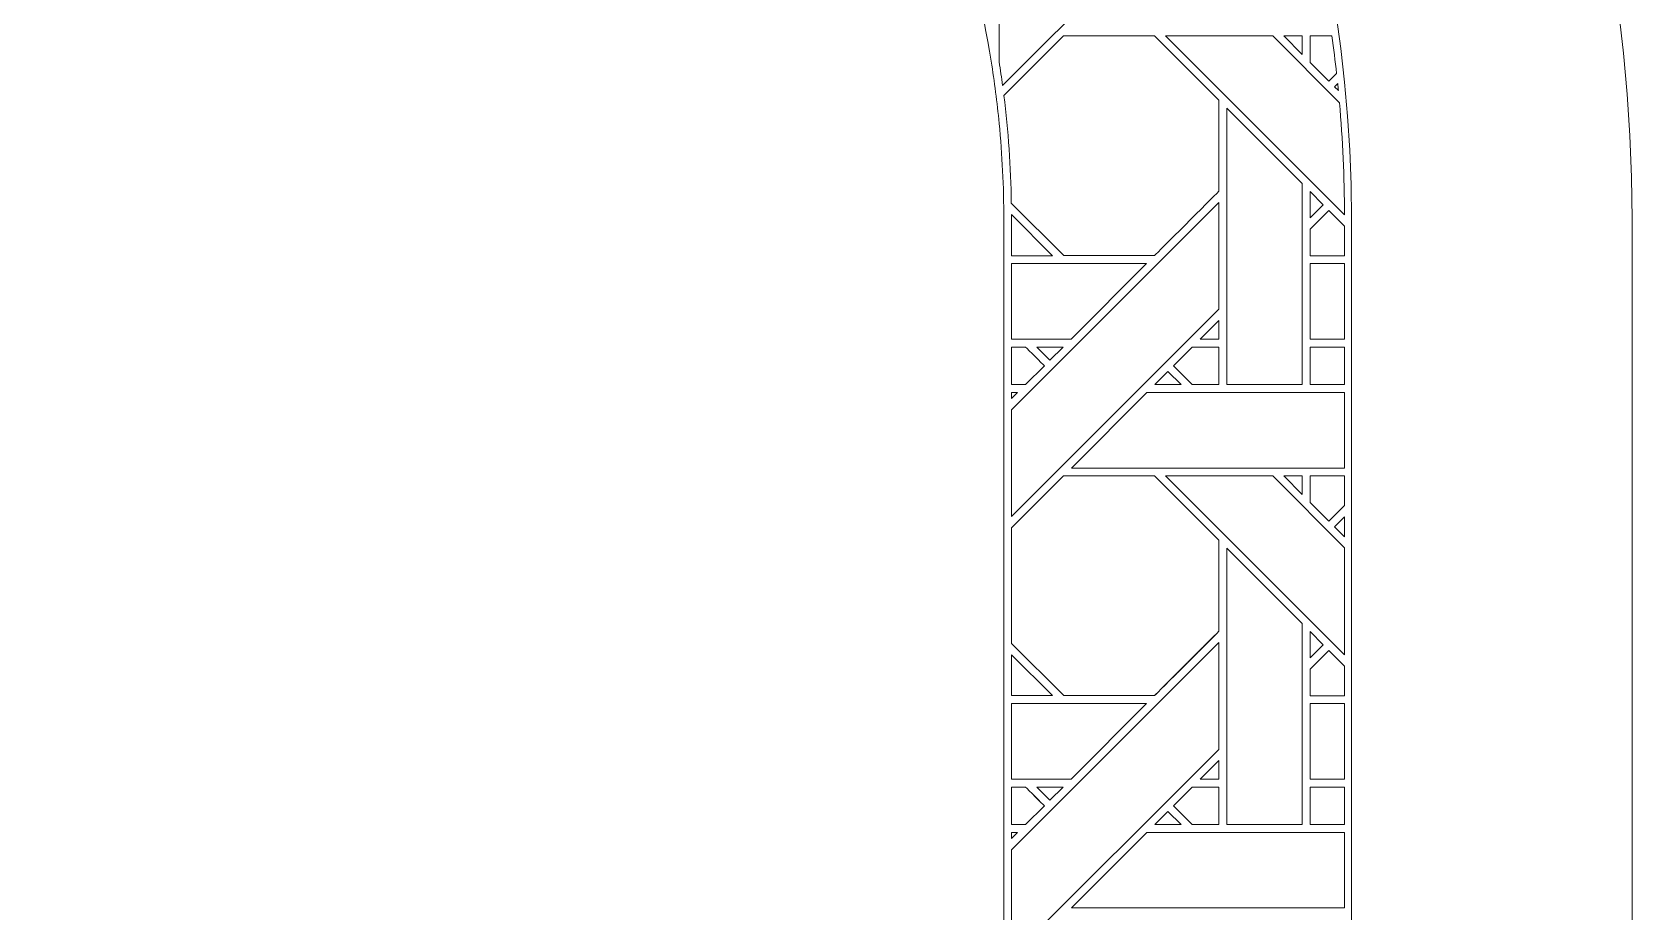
# Model space of a CAD drawing. Header units: inches. Extents: x 8.9 to 15.9, y 4.1 to 14.1.
# Drawn here: x 12.432 to 15.883, y 9.101 to 10.998 of the extents above; entities that cross this region are included whole.
import ezdxf

# ---------------------------------------------------------------- set-up
doc = ezdxf.new("R2010")
doc.units = ezdxf.units.IN
doc.header["$MEASUREMENT"] = 0
doc.layers.add('Design', color=7, linetype='Continuous', lineweight=0)

msp = doc.modelspace()

# ---------------------------------------------------------------- linework, layer by layer
at = {"layer": 'Design'}
for points, knots in [([(12.3829, 14.0948), (10.4499, 14.0948), (8.8829, 12.5278), (8.8829, 10.5948), (8.8829, 10.5948), (8.8829, 4.0948), (8.8829, 4.0948), (8.8829, 4.0948), (15.8829, 4.0948), (15.8829, 4.0948), (15.8829, 4.0948), (15.8829, 10.5948), (15.8829, 10.5948), (15.8829, 12.5278), (14.3159, 14.0948), (12.3829, 14.0948)], [0, 0, 0, 0, 1, 1, 1, 2, 2, 2, 3, 3, 3, 4, 4, 4, 5, 5, 5, 5]), ([(12.3829, 13.4898), (10.7865, 13.4898), (9.4879, 12.1911), (9.4879, 10.5948), (9.4879, 10.5948), (9.4879, 4.6998), (9.4879, 4.6998), (9.4879, 4.6998), (15.2779, 4.6998), (15.2779, 4.6998), (15.2779, 4.6998), (15.2779, 10.5948), (15.2779, 10.5948), (15.2779, 12.1911), (13.9792, 13.4898), (12.3829, 13.4898)], [0, 0, 0, 0, 1, 1, 1, 2, 2, 2, 3, 3, 3, 4, 4, 4, 5, 5, 5, 5]), ([(14.5279, 10.1668), (14.5279, 10.1668), (14.5279, 5.4498), (14.5279, 5.4498), (14.5279, 5.4498), (10.2379, 5.4498), (10.2379, 5.4498), (10.2379, 5.4498), (10.2383, 10.6261), (10.2383, 10.6289), (10.2392, 10.687), (10.2424, 10.7445), (10.2478, 10.8014), (10.25, 10.8237), (10.2524, 10.8459), (10.2552, 10.868), (10.2604, 10.909), (10.2669, 10.9495), (10.2745, 10.9898), (10.2745, 10.9898), (10.2777, 11.0069), (10.2777, 11.0069), (10.2885, 11.062), (10.3013, 11.1163), (10.3162, 11.1697), (10.3162, 11.1697), (10.321, 11.1869), (10.321, 11.1869), (10.3497, 11.2867), (10.3855, 11.3837), (10.4278, 11.477), (10.4278, 11.477), (10.4473, 11.5188), (10.4524, 11.5293), (10.4622, 11.5494), (10.4723, 11.5693), (10.4827, 11.5891), (10.5091, 11.6392), (10.5373, 11.6882), (10.5674, 11.7359), (10.5705, 11.7407), (10.5766, 11.7505), (10.5766, 11.7505), (10.6194, 11.8172), (10.6659, 11.8813), (10.7156, 11.9427), (10.7156, 11.9427), (10.7229, 11.9518), (10.7229, 11.9518), (10.908, 12.1777), (11.1381, 12.3653), (11.3995, 12.5007), (11.3995, 12.5007), (11.4455, 12.5238), (11.4455, 12.5238), (11.5132, 12.5569), (11.583, 12.5865), (11.6545, 12.6124), (11.6545, 12.6124), (11.6717, 12.6184), (11.6717, 12.6184), (11.8255, 12.6726), (11.9872, 12.7098), (12.1547, 12.7276), (12.1573, 12.7279), (12.1625, 12.7285), (12.1625, 12.7285), (12.2349, 12.7359), (12.3085, 12.7398), (12.3829, 12.7398), (12.3919, 12.7398), (12.4302, 12.7392), (12.4403, 12.739), (12.754, 12.7307), (13.0511, 12.6547), (13.3176, 12.5251), (13.3338, 12.5173), (13.3498, 12.5092), (13.3658, 12.5009), (13.418, 12.4739), (13.469, 12.4447), (13.5186, 12.4136), (13.5186, 12.4136), (13.5458, 12.3963), (13.5458, 12.3963), (13.6142, 12.352), (13.6801, 12.3039), (13.7429, 12.2523), (13.7429, 12.2523), (13.7561, 12.2412), (13.7561, 12.2412), (13.8005, 12.2041), (13.8434, 12.1652), (13.8847, 12.1246), (13.8847, 12.1246), (13.891, 12.1185), (13.891, 12.1185), (13.9433, 12.0668), (13.9929, 12.0124), (14.0396, 11.9557), (14.0396, 11.9557), (14.0535, 11.9385), (14.0535, 11.9385), (14.1434, 11.8269), (14.2225, 11.7061), (14.289, 11.5777), (14.289, 11.5777), (14.3054, 11.5455), (14.3133, 11.5293), (14.3158, 11.5242), (14.3508, 11.4476), (14.3508, 11.4476), (14.374, 11.3944), (14.3951, 11.3402), (14.4139, 11.2849), (14.4139, 11.2849), (14.4196, 11.2676), (14.4196, 11.2676), (14.4552, 11.1604), (14.4824, 11.0494), (14.5007, 10.9354), (14.5078, 10.8912), (14.5135, 10.8465), (14.5179, 10.8014), (14.5244, 10.7334), (14.5279, 10.6645), (14.5279, 10.5948), (14.5279, 10.5948), (14.5279, 10.1668), (14.5279, 10.1668)], [0, 0, 0, 0, 1, 1, 1, 2, 2, 2, 3, 3, 3, 4, 4, 4, 5, 5, 5, 6, 6, 6, 7, 7, 7, 8, 8, 8, 9, 9, 9, 10, 10, 10, 11, 11, 11, 12, 12, 12, 13, 13, 13, 14, 14, 14, 15, 15, 15, 16, 16, 16, 17, 17, 17, 18, 18, 18, 19, 19, 19, 20, 20, 20, 21, 21, 21, 22, 22, 22, 23, 23, 23, 24, 24, 24, 25, 25, 25, 26, 26, 26, 27, 27, 27, 28, 28, 28, 29, 29, 29, 30, 30, 30, 31, 31, 31, 32, 32, 32, 33, 33, 33, 34, 34, 34, 35, 35, 35, 36, 36, 36, 37, 37, 37, 38, 38, 38, 39, 39, 39, 40, 40, 40, 41, 41, 41, 42, 42, 42, 43, 43, 43, 43]), ([(14.5253, 10.8829), (14.523, 10.8999), (14.5205, 10.9169), (14.5179, 10.9339), (14.5179, 10.9339), (14.5179, 11.1055), (14.5179, 11.1055), (14.5179, 11.1055), (14.9915, 11.5791), (14.9915, 11.5791), (14.9915, 11.5791), (14.9915, 11.3491), (14.9915, 11.3491), (14.9915, 11.3491), (14.5253, 10.8829), (14.5253, 10.8829)], [0, 0, 0, 0, 1, 1, 1, 2, 2, 2, 3, 3, 3, 4, 4, 4, 5, 5, 5, 5]), ([(14.8528, 10.5162), (14.8528, 10.5162), (14.6571, 10.5162), (14.6571, 10.5162), (14.6571, 10.5162), (14.5441, 10.6292), (14.5441, 10.6292), (14.5429, 10.7076), (14.5375, 10.7851), (14.5281, 10.8613), (14.5281, 10.8613), (14.6566, 10.9898), (14.6566, 10.9898), (14.6566, 10.9898), (14.8528, 10.9898), (14.8528, 10.9898), (14.8528, 10.9898), (14.9915, 10.8511), (14.9915, 10.8511), (14.9915, 10.8511), (14.9915, 10.6549), (14.9915, 10.6549), (14.9737, 10.6369), (14.8618, 10.5252), (14.8528, 10.5162)], [0, 0, 0, 0, 1, 1, 1, 2, 2, 2, 3, 3, 3, 4, 4, 4, 5, 5, 5, 6, 6, 6, 7, 7, 7, 8, 8, 8, 8]), ([(14.6571, 10.5162), (14.6571, 10.5162), (14.5441, 10.6292), (14.5441, 10.6292), (14.5429, 10.7076), (14.5375, 10.7851), (14.5281, 10.8613), (14.5281, 10.8613), (14.6566, 10.9898), (14.6566, 10.9898), (14.6566, 10.9898), (14.8528, 10.9898), (14.8528, 10.9898), (14.8528, 10.9898), (14.9915, 10.8511), (14.9915, 10.8511), (14.9915, 10.8511), (14.9915, 10.6549), (14.9915, 10.6549), (14.9737, 10.6369), (14.8618, 10.5252), (14.8528, 10.5162), (14.8528, 10.5162), (14.6571, 10.5162), (14.6571, 10.5162)], [0, 0, 0, 0, 1, 1, 1, 2, 2, 2, 3, 3, 3, 4, 4, 4, 5, 5, 5, 6, 6, 6, 7, 7, 7, 8, 8, 8, 8]), ([(15.2627, 10.604), (15.2627, 10.604), (14.877, 10.9898), (14.877, 10.9898), (14.877, 10.9898), (15.1079, 10.9898), (15.1079, 10.9898), (15.1079, 10.9898), (15.2518, 10.846), (15.2518, 10.846), (15.2587, 10.7662), (15.2625, 10.6855), (15.2627, 10.604)], [0, 0, 0, 0, 1, 1, 1, 2, 2, 2, 3, 3, 3, 4, 4, 4, 4]), ([(15.1321, 10.9898), (15.1321, 10.9898), (15.1715, 10.9898), (15.1715, 10.9898), (15.1715, 10.9898), (15.1715, 10.95), (15.1715, 10.95), (15.1715, 10.95), (15.1321, 10.9898), (15.1321, 10.9898)], [0, 0, 0, 0, 1, 1, 1, 2, 2, 2, 3, 3, 3, 3]), ([(15.1887, 10.9898), (15.1887, 10.9898), (15.2356, 10.9898), (15.2356, 10.9898), (15.2393, 10.9629), (15.2427, 10.936), (15.2457, 10.9089), (15.2457, 10.9089), (15.2291, 10.8923), (15.2291, 10.8923), (15.2291, 10.8923), (15.1887, 10.9326), (15.1887, 10.9326), (15.1887, 10.9326), (15.1887, 10.9898), (15.1887, 10.9898)], [0, 0, 0, 0, 1, 1, 1, 2, 2, 2, 3, 3, 3, 4, 4, 4, 5, 5, 5, 5]), ([(15.2457, 10.9089), (15.2457, 10.9089), (15.2291, 10.8923), (15.2291, 10.8923), (15.2291, 10.8923), (15.1887, 10.9326), (15.1887, 10.9326), (15.1887, 10.9326), (15.1887, 10.9898), (15.1887, 10.9898), (15.1887, 10.9898), (15.2356, 10.9898), (15.2356, 10.9898), (15.2393, 10.9629), (15.2427, 10.936), (15.2457, 10.9089)], [0, 0, 0, 0, 1, 1, 1, 2, 2, 2, 3, 3, 3, 4, 4, 4, 5, 5, 5, 5]), ([(15.2495, 10.872), (15.2495, 10.872), (15.2412, 10.8802), (15.2412, 10.8802), (15.2412, 10.8802), (15.2481, 10.8871), (15.2481, 10.8871), (15.2486, 10.8821), (15.249, 10.877), (15.2495, 10.872)], [0, 0, 0, 0, 1, 1, 1, 2, 2, 2, 3, 3, 3, 3]), ([(15.1714, 10.6718), (15.1714, 10.6718), (15.1714, 10.2381), (15.1714, 10.2381), (15.1714, 10.2381), (15.0087, 10.2381), (15.0087, 10.2381), (15.0087, 10.2381), (15.0087, 10.834), (15.0087, 10.834), (15.0087, 10.834), (15.1714, 10.6718), (15.1714, 10.6718)], [0, 0, 0, 0, 1, 1, 1, 2, 2, 2, 3, 3, 3, 4, 4, 4, 4]), ([(14.5445, 9.9534), (14.5445, 9.9534), (14.5445, 10.1835), (14.5445, 10.1835), (14.5445, 10.1835), (14.9915, 10.6304), (14.9915, 10.6304), (14.9915, 10.6304), (14.9915, 10.4004), (14.9915, 10.4004), (14.9915, 10.4004), (14.5445, 9.9534), (14.5445, 9.9534)], [0, 0, 0, 0, 1, 1, 1, 2, 2, 2, 3, 3, 3, 4, 4, 4, 4]), ([(15.2169, 10.6258), (15.2169, 10.6258), (15.1887, 10.5976), (15.1887, 10.5976), (15.1887, 10.5976), (15.1887, 10.6543), (15.1887, 10.6543), (15.1887, 10.6543), (15.2169, 10.6258), (15.2169, 10.6258)], [0, 0, 0, 0, 1, 1, 1, 2, 2, 2, 3, 3, 3, 3]), ([(14.5444, 10.6046), (14.5444, 10.6046), (14.6329, 10.5161), (14.6329, 10.5161), (14.6329, 10.5161), (14.5445, 10.5161), (14.5445, 10.5161), (14.5445, 10.5161), (14.5444, 10.6013), (14.5444, 10.6046)], [0, 0, 0, 0, 1, 1, 1, 2, 2, 2, 3, 3, 3, 3]), ([(15.2629, 10.5159), (15.2629, 10.5159), (15.1887, 10.5159), (15.1887, 10.5159), (15.1887, 10.5159), (15.1887, 10.5732), (15.1887, 10.5732), (15.1887, 10.5732), (15.2291, 10.6135), (15.2291, 10.6135), (15.2291, 10.6135), (15.2629, 10.5798), (15.2629, 10.5798), (15.2629, 10.5798), (15.2629, 10.5159), (15.2629, 10.5159)], [0, 0, 0, 0, 1, 1, 1, 2, 2, 2, 3, 3, 3, 4, 4, 4, 5, 5, 5, 5]), ([(15.2629, 10.5159), (15.2629, 10.5159), (15.1887, 10.5159), (15.1887, 10.5159), (15.1887, 10.5159), (15.1887, 10.5732), (15.1887, 10.5732), (15.1887, 10.5732), (15.2291, 10.6135), (15.2291, 10.6135), (15.2291, 10.6135), (15.2629, 10.5798), (15.2629, 10.5798), (15.2629, 10.5798), (15.2629, 10.5159), (15.2629, 10.5159)], [0, 0, 0, 0, 1, 1, 1, 2, 2, 2, 3, 3, 3, 4, 4, 4, 5, 5, 5, 5]), ([(14.5445, 10.3362), (14.5445, 10.3362), (14.5445, 10.4989), (14.5445, 10.4989), (14.5445, 10.4989), (14.8357, 10.4989), (14.8357, 10.4989), (14.8357, 10.4989), (14.673, 10.3362), (14.673, 10.3362), (14.673, 10.3362), (14.5445, 10.3362), (14.5445, 10.3362)], [0, 0, 0, 0, 1, 1, 1, 2, 2, 2, 3, 3, 3, 4, 4, 4, 4]), ([(15.2629, 10.3362), (15.2629, 10.3362), (15.1887, 10.3362), (15.1887, 10.3362), (15.1887, 10.3362), (15.1887, 10.4989), (15.1887, 10.4989), (15.1887, 10.4989), (15.2629, 10.4989), (15.2629, 10.4989), (15.2629, 10.4989), (15.2629, 10.3362), (15.2629, 10.3362)], [0, 0, 0, 0, 1, 1, 1, 2, 2, 2, 3, 3, 3, 4, 4, 4, 4]), ([(14.9915, 10.376), (14.9915, 10.376), (14.9915, 10.3362), (14.9915, 10.3362), (14.9915, 10.3362), (14.9517, 10.3362), (14.9517, 10.3362), (14.9517, 10.3362), (14.9915, 10.376), (14.9915, 10.376)], [0, 0, 0, 0, 1, 1, 1, 2, 2, 2, 3, 3, 3, 3]), ([(14.5749, 10.3189), (14.5801, 10.3138), (14.6108, 10.283), (14.6153, 10.2786), (14.6153, 10.2786), (14.5748, 10.2382), (14.5748, 10.2382), (14.5748, 10.2382), (14.5445, 10.2382), (14.5445, 10.2382), (14.5445, 10.2382), (14.5445, 10.3189), (14.5445, 10.3189), (14.5445, 10.3189), (14.5749, 10.3189), (14.5749, 10.3189)], [0, 0, 0, 0, 1, 1, 1, 2, 2, 2, 3, 3, 3, 4, 4, 4, 5, 5, 5, 5]), ([(14.5445, 10.2382), (14.5445, 10.2382), (14.5445, 10.3189), (14.5445, 10.3189), (14.5445, 10.3189), (14.5749, 10.3189), (14.5749, 10.3189), (14.58, 10.3139), (14.6107, 10.2831), (14.6153, 10.2786), (14.6153, 10.2786), (14.5748, 10.2382), (14.5748, 10.2382), (14.5748, 10.2382), (14.5445, 10.2382), (14.5445, 10.2382)], [0, 0, 0, 0, 1, 1, 1, 2, 2, 2, 3, 3, 3, 4, 4, 4, 5, 5, 5, 5]), ([(14.5993, 10.3189), (14.5993, 10.3189), (14.6557, 10.3189), (14.6557, 10.3189), (14.6557, 10.3189), (14.6275, 10.2907), (14.6275, 10.2907), (14.6275, 10.2907), (14.5993, 10.3189), (14.5993, 10.3189)], [0, 0, 0, 0, 1, 1, 1, 2, 2, 2, 3, 3, 3, 3]), ([(14.9915, 10.2381), (14.9915, 10.2381), (14.9344, 10.2381), (14.9344, 10.2381), (14.9344, 10.2381), (14.8941, 10.2785), (14.8941, 10.2785), (14.8941, 10.2785), (14.9345, 10.319), (14.9345, 10.319), (14.9345, 10.319), (14.9915, 10.319), (14.9915, 10.319), (14.9915, 10.319), (14.9915, 10.2381), (14.9915, 10.2381)], [0, 0, 0, 0, 1, 1, 1, 2, 2, 2, 3, 3, 3, 4, 4, 4, 5, 5, 5, 5]), ([(14.8941, 10.2785), (14.8941, 10.2785), (14.9345, 10.319), (14.9345, 10.319), (14.9345, 10.319), (14.9915, 10.319), (14.9915, 10.319), (14.9915, 10.319), (14.9915, 10.2381), (14.9915, 10.2381), (14.9915, 10.2381), (14.9344, 10.2381), (14.9344, 10.2381), (14.9344, 10.2381), (14.8941, 10.2785), (14.8941, 10.2785)], [0, 0, 0, 0, 1, 1, 1, 2, 2, 2, 3, 3, 3, 4, 4, 4, 5, 5, 5, 5]), ([(15.2629, 10.2381), (15.2629, 10.2381), (15.1887, 10.2381), (15.1887, 10.2381), (15.1887, 10.2381), (15.1887, 10.3189), (15.1887, 10.3189), (15.1887, 10.3189), (15.2629, 10.3189), (15.2629, 10.3189), (15.2629, 10.3189), (15.2629, 10.2381), (15.2629, 10.2381)], [0, 0, 0, 0, 1, 1, 1, 2, 2, 2, 3, 3, 3, 4, 4, 4, 4]), ([(15.2629, 10.2381), (15.2629, 10.2381), (15.1887, 10.2381), (15.1887, 10.2381), (15.1887, 10.2381), (15.1887, 10.3189), (15.1887, 10.3189), (15.1887, 10.3189), (15.2629, 10.3189), (15.2629, 10.3189), (15.2629, 10.3189), (15.2629, 10.2381), (15.2629, 10.2381)], [0, 0, 0, 0, 1, 1, 1, 2, 2, 2, 3, 3, 3, 4, 4, 4, 4]), ([(14.8819, 10.2664), (14.8819, 10.2664), (14.9102, 10.2381), (14.9102, 10.2381), (14.9102, 10.2381), (14.8537, 10.2381), (14.8537, 10.2381), (14.8537, 10.2381), (14.8819, 10.2664), (14.8819, 10.2664)], [0, 0, 0, 0, 1, 1, 1, 2, 2, 2, 3, 3, 3, 3]), ([(14.5445, 10.221), (14.5445, 10.221), (14.5577, 10.221), (14.5577, 10.221), (14.5577, 10.221), (14.5445, 10.2078), (14.5445, 10.2078), (14.5445, 10.2078), (14.5445, 10.221), (14.5445, 10.221)], [0, 0, 0, 0, 1, 1, 1, 2, 2, 2, 3, 3, 3, 3]), ([(15.2629, 10.0582), (15.2629, 10.0582), (14.6737, 10.0582), (14.6737, 10.0582), (14.6737, 10.0582), (14.8365, 10.221), (14.8365, 10.221), (14.8365, 10.221), (15.2629, 10.221), (15.2629, 10.221), (15.2629, 10.221), (15.2629, 10.0582), (15.2629, 10.0582)], [0, 0, 0, 0, 1, 1, 1, 2, 2, 2, 3, 3, 3, 4, 4, 4, 4]), ([(14.8528, 9.5674), (14.8528, 9.5674), (14.6571, 9.5674), (14.6571, 9.5674), (14.6571, 9.5674), (14.5445, 9.68), (14.5445, 9.68), (14.5445, 9.68), (14.5445, 9.929), (14.5445, 9.929), (14.5445, 9.929), (14.6566, 10.0411), (14.6566, 10.0411), (14.6566, 10.0411), (14.8528, 10.0411), (14.8528, 10.0411), (14.8528, 10.0411), (14.9915, 9.9023), (14.9915, 9.9023), (14.9915, 9.9023), (14.9915, 9.7061), (14.9915, 9.7061), (14.9737, 9.6882), (14.8618, 9.5764), (14.8528, 9.5674)], [0, 0, 0, 0, 1, 1, 1, 2, 2, 2, 3, 3, 3, 4, 4, 4, 5, 5, 5, 6, 6, 6, 7, 7, 7, 8, 8, 8, 8]), ([(14.9915, 9.7061), (14.9734, 9.6878), (14.8615, 9.5761), (14.8528, 9.5674), (14.8528, 9.5674), (14.6571, 9.5674), (14.6571, 9.5674), (14.6571, 9.5674), (14.5445, 9.68), (14.5445, 9.68), (14.5445, 9.68), (14.5445, 9.929), (14.5445, 9.929), (14.5445, 9.929), (14.6566, 10.0411), (14.6566, 10.0411), (14.6566, 10.0411), (14.8528, 10.0411), (14.8528, 10.0411), (14.8528, 10.0411), (14.9915, 9.9023), (14.9915, 9.9023), (14.9915, 9.9023), (14.9915, 9.7061), (14.9915, 9.7061)], [0, 0, 0, 0, 1, 1, 1, 2, 2, 2, 3, 3, 3, 4, 4, 4, 5, 5, 5, 6, 6, 6, 7, 7, 7, 8, 8, 8, 8]), ([(15.2629, 9.6551), (15.2629, 9.6551), (14.877, 10.0411), (14.877, 10.0411), (14.877, 10.0411), (15.1079, 10.0411), (15.1079, 10.0411), (15.1079, 10.0411), (15.2629, 9.8861), (15.2629, 9.8861), (15.2629, 9.8861), (15.2629, 9.6551), (15.2629, 9.6551)], [0, 0, 0, 0, 1, 1, 1, 2, 2, 2, 3, 3, 3, 4, 4, 4, 4]), ([(15.1321, 10.0411), (15.1321, 10.0411), (15.1715, 10.0411), (15.1715, 10.0411), (15.1715, 10.0411), (15.1715, 10.0012), (15.1715, 10.0012), (15.1715, 10.0012), (15.1321, 10.0411), (15.1321, 10.0411)], [0, 0, 0, 0, 1, 1, 1, 2, 2, 2, 3, 3, 3, 3]), ([(15.2629, 9.9773), (15.2629, 9.9773), (15.2291, 9.9435), (15.2291, 9.9435), (15.2291, 9.9435), (15.1887, 9.9839), (15.1887, 9.9839), (15.1887, 9.9839), (15.1887, 10.0411), (15.1887, 10.0411), (15.1887, 10.0411), (15.2629, 10.0411), (15.2629, 10.0411), (15.2629, 10.0411), (15.2629, 9.9773), (15.2629, 9.9773)], [0, 0, 0, 0, 1, 1, 1, 2, 2, 2, 3, 3, 3, 4, 4, 4, 5, 5, 5, 5]), ([(15.2629, 9.9773), (15.2629, 9.9773), (15.2291, 9.9435), (15.2291, 9.9435), (15.2291, 9.9435), (15.1887, 9.9839), (15.1887, 9.9839), (15.1887, 9.9839), (15.1887, 10.0411), (15.1887, 10.0411), (15.1887, 10.0411), (15.2629, 10.0411), (15.2629, 10.0411), (15.2629, 10.0411), (15.2629, 9.9773), (15.2629, 9.9773)], [0, 0, 0, 0, 1, 1, 1, 2, 2, 2, 3, 3, 3, 4, 4, 4, 5, 5, 5, 5]), ([(15.2629, 9.9101), (15.2629, 9.9101), (15.2412, 9.9314), (15.2412, 9.9314), (15.2412, 9.9314), (15.2629, 9.9531), (15.2629, 9.9531), (15.2629, 9.9531), (15.2629, 9.9101), (15.2629, 9.9101)], [0, 0, 0, 0, 1, 1, 1, 2, 2, 2, 3, 3, 3, 3]), ([(15.0087, 9.2894), (15.0087, 9.2894), (15.0087, 9.8853), (15.0087, 9.8853), (15.0087, 9.8853), (15.1714, 9.7231), (15.1714, 9.7231), (15.1714, 9.7231), (15.1714, 9.2894), (15.1714, 9.2894), (15.1714, 9.2894), (15.0087, 9.2894), (15.0087, 9.2894)], [0, 0, 0, 0, 1, 1, 1, 2, 2, 2, 3, 3, 3, 4, 4, 4, 4]), ([(15.1887, 9.6488), (15.1887, 9.6488), (15.1887, 9.7056), (15.1887, 9.7056), (15.1887, 9.7056), (15.2169, 9.677), (15.2169, 9.677), (15.2169, 9.677), (15.1887, 9.6488), (15.1887, 9.6488)], [0, 0, 0, 0, 1, 1, 1, 2, 2, 2, 3, 3, 3, 3]), ([(14.5445, 9.0047), (14.5445, 9.0047), (14.5445, 9.2347), (14.5445, 9.2347), (14.5445, 9.2347), (14.9915, 9.6817), (14.9915, 9.6817), (14.9915, 9.6817), (14.9915, 9.4516), (14.9915, 9.4516), (14.9915, 9.4516), (14.5445, 9.0047), (14.5445, 9.0047)], [0, 0, 0, 0, 1, 1, 1, 2, 2, 2, 3, 3, 3, 4, 4, 4, 4]), ([(15.2629, 9.5672), (15.2629, 9.5672), (15.1887, 9.5672), (15.1887, 9.5672), (15.1887, 9.5672), (15.1887, 9.6245), (15.1887, 9.6245), (15.1887, 9.6245), (15.2291, 9.6648), (15.2291, 9.6648), (15.2291, 9.6648), (15.2629, 9.631), (15.2629, 9.631), (15.2629, 9.631), (15.2629, 9.5672), (15.2629, 9.5672)], [0, 0, 0, 0, 1, 1, 1, 2, 2, 2, 3, 3, 3, 4, 4, 4, 5, 5, 5, 5]), ([(15.2629, 9.5672), (15.2629, 9.5672), (15.1887, 9.5672), (15.1887, 9.5672), (15.1887, 9.5672), (15.1887, 9.6245), (15.1887, 9.6245), (15.1887, 9.6245), (15.2291, 9.6648), (15.2291, 9.6648), (15.2291, 9.6648), (15.2629, 9.631), (15.2629, 9.631), (15.2629, 9.631), (15.2629, 9.5672), (15.2629, 9.5672)], [0, 0, 0, 0, 1, 1, 1, 2, 2, 2, 3, 3, 3, 4, 4, 4, 5, 5, 5, 5]), ([(14.5445, 9.5674), (14.5445, 9.5674), (14.5445, 9.6557), (14.5445, 9.6557), (14.5445, 9.6557), (14.6329, 9.5674), (14.6329, 9.5674), (14.6329, 9.5674), (14.5445, 9.5674), (14.5445, 9.5674)], [0, 0, 0, 0, 1, 1, 1, 2, 2, 2, 3, 3, 3, 3]), ([(14.5445, 9.3875), (14.5445, 9.3875), (14.5445, 9.5502), (14.5445, 9.5502), (14.5445, 9.5502), (14.8357, 9.5502), (14.8357, 9.5502), (14.8357, 9.5502), (14.673, 9.3875), (14.673, 9.3875), (14.673, 9.3875), (14.5445, 9.3875), (14.5445, 9.3875)], [0, 0, 0, 0, 1, 1, 1, 2, 2, 2, 3, 3, 3, 4, 4, 4, 4]), ([(15.2629, 9.3875), (15.2629, 9.3875), (15.1887, 9.3875), (15.1887, 9.3875), (15.1887, 9.3875), (15.1887, 9.5502), (15.1887, 9.5502), (15.1887, 9.5502), (15.2629, 9.5502), (15.2629, 9.5502), (15.2629, 9.5502), (15.2629, 9.3875), (15.2629, 9.3875)], [0, 0, 0, 0, 1, 1, 1, 2, 2, 2, 3, 3, 3, 4, 4, 4, 4]), ([(14.9915, 9.4273), (14.9915, 9.4273), (14.9915, 9.3875), (14.9915, 9.3875), (14.9915, 9.3875), (14.9517, 9.3875), (14.9517, 9.3875), (14.9517, 9.3875), (14.9915, 9.4273), (14.9915, 9.4273)], [0, 0, 0, 0, 1, 1, 1, 2, 2, 2, 3, 3, 3, 3]), ([(14.5445, 9.3702), (14.5445, 9.3702), (14.5749, 9.3702), (14.5749, 9.3702), (14.5801, 9.3651), (14.6108, 9.3343), (14.6153, 9.3298), (14.6153, 9.3298), (14.5748, 9.2894), (14.5748, 9.2894), (14.5748, 9.2894), (14.5445, 9.2894), (14.5445, 9.2894), (14.5445, 9.2894), (14.5445, 9.3702), (14.5445, 9.3702)], [0, 0, 0, 0, 1, 1, 1, 2, 2, 2, 3, 3, 3, 4, 4, 4, 5, 5, 5, 5]), ([(14.5445, 9.2894), (14.5445, 9.2894), (14.5445, 9.3702), (14.5445, 9.3702), (14.5445, 9.3702), (14.5749, 9.3702), (14.5749, 9.3702), (14.5803, 9.3648), (14.6111, 9.334), (14.6153, 9.3298), (14.6153, 9.3298), (14.5748, 9.2894), (14.5748, 9.2894), (14.5748, 9.2894), (14.5445, 9.2894), (14.5445, 9.2894)], [0, 0, 0, 0, 1, 1, 1, 2, 2, 2, 3, 3, 3, 4, 4, 4, 5, 5, 5, 5]), ([(14.5993, 9.3702), (14.5993, 9.3702), (14.6558, 9.3702), (14.6558, 9.3702), (14.6558, 9.3702), (14.6275, 9.342), (14.6275, 9.342), (14.6275, 9.342), (14.5993, 9.3702), (14.5993, 9.3702)], [0, 0, 0, 0, 1, 1, 1, 2, 2, 2, 3, 3, 3, 3]), ([(14.9915, 9.2894), (14.9915, 9.2894), (14.9344, 9.2894), (14.9344, 9.2894), (14.9344, 9.2894), (14.8941, 9.3298), (14.8941, 9.3298), (14.8941, 9.3298), (14.9345, 9.3702), (14.9345, 9.3702), (14.9345, 9.3702), (14.9915, 9.3702), (14.9915, 9.3702), (14.9915, 9.3702), (14.9915, 9.2894), (14.9915, 9.2894)], [0, 0, 0, 0, 1, 1, 1, 2, 2, 2, 3, 3, 3, 4, 4, 4, 5, 5, 5, 5]), ([(14.8941, 9.3298), (14.8941, 9.3298), (14.9345, 9.3702), (14.9345, 9.3702), (14.9345, 9.3702), (14.9915, 9.3702), (14.9915, 9.3702), (14.9915, 9.3702), (14.9915, 9.2894), (14.9915, 9.2894), (14.9915, 9.2894), (14.9344, 9.2894), (14.9344, 9.2894), (14.9344, 9.2894), (14.8941, 9.3298), (14.8941, 9.3298)], [0, 0, 0, 0, 1, 1, 1, 2, 2, 2, 3, 3, 3, 4, 4, 4, 5, 5, 5, 5]), ([(15.2629, 9.2894), (15.2629, 9.2894), (15.1887, 9.2894), (15.1887, 9.2894), (15.1887, 9.2894), (15.1887, 9.3702), (15.1887, 9.3702), (15.1887, 9.3702), (15.2629, 9.3702), (15.2629, 9.3702), (15.2629, 9.3702), (15.2629, 9.2894), (15.2629, 9.2894)], [0, 0, 0, 0, 1, 1, 1, 2, 2, 2, 3, 3, 3, 4, 4, 4, 4]), ([(15.2629, 9.2894), (15.2629, 9.2894), (15.1887, 9.2894), (15.1887, 9.2894), (15.1887, 9.2894), (15.1887, 9.3702), (15.1887, 9.3702), (15.1887, 9.3702), (15.2629, 9.3702), (15.2629, 9.3702), (15.2629, 9.3702), (15.2629, 9.2894), (15.2629, 9.2894)], [0, 0, 0, 0, 1, 1, 1, 2, 2, 2, 3, 3, 3, 4, 4, 4, 4]), ([(14.8819, 9.3177), (14.8819, 9.3177), (14.9102, 9.2894), (14.9102, 9.2894), (14.9102, 9.2894), (14.8537, 9.2894), (14.8537, 9.2894), (14.8537, 9.2894), (14.8819, 9.3177), (14.8819, 9.3177)], [0, 0, 0, 0, 1, 1, 1, 2, 2, 2, 3, 3, 3, 3]), ([(14.5577, 9.2723), (14.5577, 9.2723), (14.5445, 9.2591), (14.5445, 9.2591), (14.5445, 9.2591), (14.5445, 9.2723), (14.5445, 9.2723), (14.5445, 9.2723), (14.5577, 9.2723), (14.5577, 9.2723)], [0, 0, 0, 0, 1, 1, 1, 2, 2, 2, 3, 3, 3, 3]), ([(15.2629, 9.1095), (15.2629, 9.1095), (14.6737, 9.1095), (14.6737, 9.1095), (14.6737, 9.1095), (14.8365, 9.2723), (14.8365, 9.2723), (14.8365, 9.2723), (15.2629, 9.2723), (15.2629, 9.2723), (15.2629, 9.2723), (15.2629, 9.1095), (15.2629, 9.1095)], [0, 0, 0, 0, 1, 1, 1, 2, 2, 2, 3, 3, 3, 4, 4, 4, 4])]:
    msp.add_open_spline(points, degree=3, knots=knots, dxfattribs=at)

doc.saveas('drawing.dxf')
